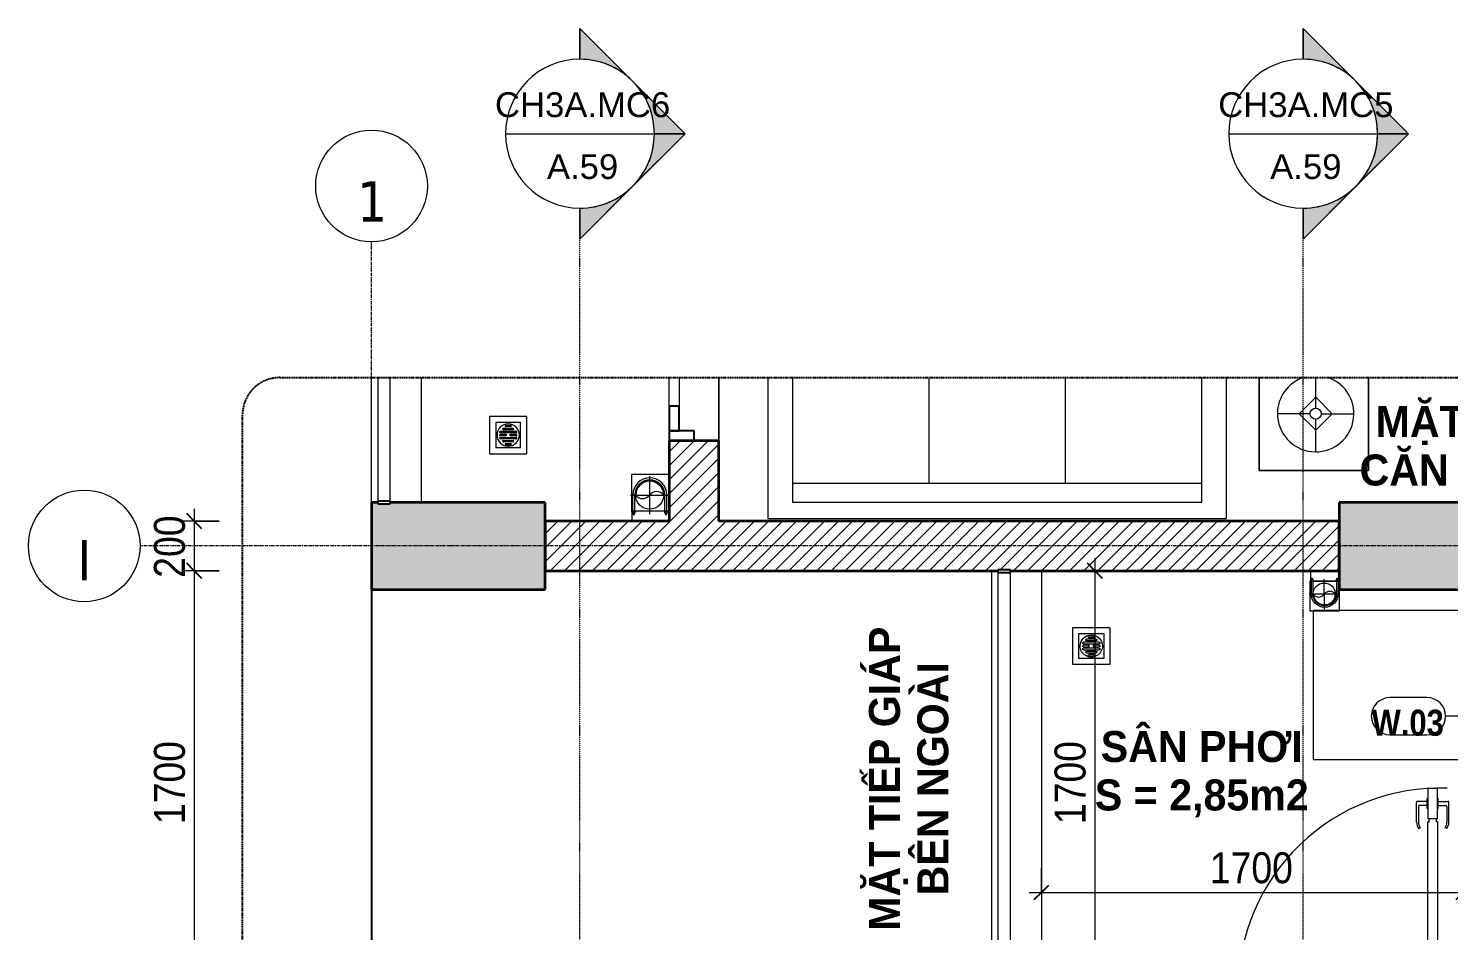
# Model space of a CAD drawing. Header units: millimetres. Extents: x 32270 to 221883, y 3811 to 78637.
# Drawn here: x 32270 to 37994, y 51987 to 55623 of the extents above; entities that cross this region are included whole.
import ezdxf

# ---------------------------------------------------------------- set-up
doc = ezdxf.new("R2010")
doc.units = ezdxf.units.MM
for name, pattern in [('Dash - Tight', [4.5, 3, -1.5]), ('Dash Dot 3_16_', [7.9375, 4.7625, -1.5875, 0, -1.5875]), ('Grid Line', [22.225, 12.7, -3.175, 3.175, -3.175]), ('Hidden', [7.14375, 4.7625, -2.38125]), ('IMPORT-CENTER _2_', [40.64, 25.4, -5.08, 5.08, -5.08])]:
    doc.linetypes.add(name, pattern=pattern)
for name, color, linetype, lineweight in [('0-1', 7, 'Continuous', 5), ('A-ANNO-DIMS', 211, 'Continuous', 9), ('A-ANNO-DIMS-50', 211, 'Continuous', 9), ('A-DETL-GENF-1', 250, 'Continuous', 18), ('A-DETL-GENF-2', 92, 'Dash - Tight', 18), ('A-DETL-GENF-3', 92, 'Hidden', 25), ('A-DOOR', 31, 'Continuous', 18), ('A-DOOR-1', 253, 'Continuous', 18), ('A-DOOR-3', 250, 'Continuous', 18), ('A-DOOR-4', 10, 'Continuous', 25), ('A-DOOR-5', 31, 'Continuous', 25), ('A-DOOR-FRAM', 31, 'Continuous', 25), ('A-FLOR-2', 250, 'Continuous', 18), ('A-FLOR-HRAL', 11, 'Continuous', 18), ('A-FLOR-HRAL-1', 253, 'Continuous', 18), ('A-FLOR-HRAL-2', 250, 'Continuous', 18), ('A-FLOR-HRAL-3', 10, 'Continuous', 25), ('A-FLOR-HRAL-4', 11, 'Continuous', 25), ('A-GLAZ-IDEN', 152, 'Continuous', 9), ('A-WALL', 113, 'Continuous', 18), ('A-WALL-3', 250, 'Continuous', 18), ('A-WALL-4', 113, 'Continuous', 35), ('A-WALL-PATT-2', 111, 'Continuous', 18), ('G-ANNO-SYMB', 111, 'Continuous', 9), ('G-ANNO-SYMB-1', 111, 'Dash Dot 3_16_', 18), ('G-ANNO-TEXT-1', 7, 'Continuous', 9), ('G-IMPT', 8, 'Continuous', 18), ('G-IMPT-1', 254, 'Continuous', 18), ('G-IMPT-2', 8, 'IMPORT-CENTER _2_', 18), ('I-FURN', 30, 'Continuous', 18), ('I-FURN-1', 253, 'Continuous', 18), ('M-EQPM', 50, 'Continuous', 18), ('M-EQPM-1', 50, 'Continuous', 25), ('S-COLS-3', 52, 'Continuous', 5), ('S-COLS-5', 7, 'Continuous', 35), ('S-GRID-1', 1, 'Grid Line', 9), ('S-GRID-IDEN', 1, 'Continuous', 9)]:
    doc.layers.add(name, color=color, linetype=linetype, lineweight=lineweight)
doc.styles.add('Arial', font='arial.ttf', dxfattribs={"height": 100})
doc.styles.add('Arial_B', font='arialbd.ttf', dxfattribs={"width": 0.95, "height": 125})
doc.styles.add('Arial_B_2', font='arialbd.ttf', dxfattribs={"width": 0.85, "height": 105})
doc.styles.add('Tahoma_B', font='tahomabd.ttf', dxfattribs={"height": 162.5})
doc.styles.add('UTM Avo', font='', dxfattribs={"width": 0.9, "height": 125})
doc.styles.get('UTM Avo').set_extended_font_data('UTM Avo')
doc.dimstyles.new('1_Dim_chi_tiet_2_5', dxfattribs={"dimscale": 304.8, "dimtxt": 124.912619, "dimasz": 0.19685, "dimexe": 0.164042, "dimexo": 0.0625, "dimgap": 0.016404, "dimtad": 1, "dimdec": 0, "dimrnd": 5, "dimzin": 0, "dimdsep": 46, "dimtxsty": 'UTM Avo', "dimblk1": 'OBLIQUE', "dimblk2": 'OBLIQUE', "dimsah": 1, "dimcen": 0.09, "dimdle": 0.164042, "dimazin": 0, "dimtfac": 1, "dimtdec": 4, "dimtix": 1, "dimtmove": 0, "dimatfit": 3, "dimfxl": 0.328084, "dimfxlon": 1, "dimtvp": 1, "dimtolj": 1, "dimtzin": 0, "dimarcsym": 2})
pattern_1 = [(45, (0, 0), (-28.284271, 28.284271), [])]

# ---------------------------------------------------------------- blocks, each defined once
blk = doc.blocks.new('NCV_TKTC_KET CAU_rvt-1-TKCS_CĂN HỘ LOẠI 3A - MẶT BẰNG')
at = {"layer": 'S-COLS-3'}
for points in [[(34352.6, 53361.9), (34352.6, 53711.9), (33727.6, 53711.9), (33727.6, 53706.9), (33677.6, 53706.9), (33677.6, 53711.9), (33652.6, 53711.9), (33652.6, 53361.9), (34342, 53361.9)], [(38852.6, 53361.9), (38852.6, 53711.9), (37552.6, 53711.9), (37552.6, 53361.9), (38372.4, 53361.9)]]:
    blk.add_hatch(color=256, dxfattribs=at).paths.add_polyline_path(points)
at = {"layer": 'S-COLS-5'}
for p, q in [((33652.6, 53711.9), (33652.6, 53361.9)), ((33677.6, 53711.9), (33652.6, 53711.9)), ((34352.6, 53711.9), (33727.6, 53711.9)), ((34352.6, 53361.9), (34352.6, 53711.9)), ((37552.6, 53711.9), (37552.6, 53361.9)), ((38852.6, 53711.9), (37552.6, 53711.9)), ((33652.6, 53361.9), (34352.6, 53361.9)), ((37552.6, 53361.9), (38852.6, 53361.9))]:
    blk.add_line(p, q, dxfattribs=at)
blk = doc.blocks.new('MAY GIAT - MAY GIAT_dwg-348053-TKCS_CĂN HỘ LOẠI 3A - MẶT BẰNG')
at = {"layer": 'G-IMPT-1', "flags": 128}
blk.add_lwpolyline([(5, 596.6), (5, 2.3), (605, 2.3), (605, 596.6)], close=True, dxfattribs=at)
blk = doc.blocks.new('MAY GIAT - MAY GIAT-348233-TKCS_CĂN HỘ LOẠI 3A - MẶT BẰNG')
at = {"layer": 'I-FURN-1'}
for p, q in [((5, 596.6), (5, 2.3)), ((605, 596.6), (5, 596.6)), ((605, 2.3), (605, 596.6)), ((5, 2.3), (605, 2.3))]:
    blk.add_line(p, q, dxfattribs=at)
blk.add_blockref('MAY GIAT - MAY GIAT_dwg-348053-TKCS_CĂN HỘ LOẠI 3A - MẶT BẰNG', (0, 0))
blk = doc.blocks.new('Railing - 50 x 10mm-901205-TKCS_CĂN HỘ LOẠI 3A - MẶT BẰNG')
at = {"layer": 'A-FLOR-HRAL-3'}
for p, q in [((25, 5), (-25, 5)), ((-25, 5), (-25, -5)), ((25, -5), (25, 5)), ((-25, -5), (25, -5))]:
    blk.add_line(p, q, dxfattribs=at)
blk = doc.blocks.new('Railing - Railing-883902-TKCS_CĂN HỘ LOẠI 3A - MẶT BẰNG')
at = {"layer": 'A-FLOR-HRAL-2'}
for p, q in [((13269.1, 44169.6), (13269.1, 42480.8)), ((13319.1, 42480.8), (13319.1, 44169.6))]:
    blk.add_line(p, q, dxfattribs=at)
for p in [(13294.1, 44174.6), (13294.1, 42475.8)]:
    blk.add_blockref('Railing - 50 x 10mm-901205-TKCS_CĂN HỘ LOẠI 3A - MẶT BẰNG', p)
blk = doc.blocks.new('DOOR_CW_01 CANH MO-PANEL KINH - DIG_01-900x2200-CỬA NHÔM KÍNH-901215-TKCS_CĂN HỘ LOẠI 3A - MẶT BẰNG')
at = {"layer": 'A-DETL-GENF-1'}
for p, q in [((-397, -182), (-397, -62)), ((-397, -62), (-357, -62)), ((-357, -62), (-357, -182)), ((-357, -182), (-397, -182)), ((-397, -196), (-391, -196)), ((-397, -738), (-397, -196)), ((-391, -196), (-391, -182)), ((-391, -182), (-363, -182)), ((-363, -182), (-363, -196)), ((-357, -196), (-363, -196)), ((-357, -196), (-357, -738)), ((-442, -737), (-442, -816.5)), ((-434, -799.5), (-434, -737)), ((-433.9, -711.2), (-427.3, -715.8)), ((-397, -738), (-391, -738)), ((-391, -752), (-391, -738)), ((-357, -738), (-363, -738)), ((-363, -738), (-363, -752)), ((-320.1, -711.2), (-326.7, -715.8)), ((-320, -799.5), (-320, -737)), ((-312, -737), (-312, -816.5)), ((-399, -792.2), (-399, -831.8)), ((-397, -792.2), (-399, -792.2)), ((-357, -752), (-397, -752)), ((-397, -752), (-397, -872)), ((-397, -792.2), (-397, -831.8)), ((-363, -752), (-391, -752)), ((-357, -872), (-357, -752)), ((-357, -792.2), (-357, -831.8)), ((-357, -792.2), (-355, -792.2)), ((-355, -792.2), (-355, -831.8)), ((-399, -820.5), (-438, -820.5)), ((-399, -803.5), (-430, -803.5)), ((-399, -831.8), (-397, -831.8)), ((-355, -831.8), (-357, -831.8)), ((-355, -803.5), (-324, -803.5)), ((-355, -820.5), (-316, -820.5)), ((-397, -872), (-357, -872))]:
    blk.add_line(p, q, dxfattribs=at)
blk.add_circle((-407, -60), 10, dxfattribs=at)
for centre, radius, start, end in [((-407, -60), 814, 268, 0), ((-397, -737), 45, 145, 180), ((-397, -737), 37, 145, 180), ((-357, -737), 37, 0, 35), ((-357, -737), 45, 360, 35), ((-430, -799.5), 4, 180, 270), ((-324, -799.5), 4, 270, 0), ((-438, -816.5), 4, 180, 270), ((-316, -816.5), 4, 270, 0)]:
    blk.add_arc(centre, radius, start, end, dxfattribs=at)
at = {"layer": 'A-DOOR-3'}
blk.add_line((-407, -50), (-382, -50), dxfattribs=at)
at = {"layer": 'A-DOOR-4'}
for p, q in [((-450, -50), (-450, 50)), ((-450, 50), (-400, 50)), ((-400, 50), (-400, 0)), ((400, 0), (400, 50)), ((400, 50), (450, 50)), ((450, 50), (450, -50)), ((-410, -50), (-450, -50)), ((-410, 0), (-410, -50)), ((-400, 0), (-410, 0)), ((410, 0), (400, 0)), ((410, -50), (410, 0)), ((450, -50), (410, -50))]:
    blk.add_line(p, q, dxfattribs=at)
blk = doc.blocks.new('LOBBY_SOFA_1 - LOBBY_SOFA_1-V7-TKCS_CĂN HỘ LOẠI 3A - MẶT BẰNG')
at = {"layer": 'I-FURN'}
for p, q in [((-2556, 0), (-2556, -568.4)), ((-708, 0), (-2556, 0)), ((-708, -568.4), (-708, 0)), ((-2457, -66), (-2457, -568.4)), ((-807, -66), (-2457, -66)), ((-807, -568.4), (-807, -66)), ((-807, -143), (-2457, -143)), ((-1907, -143), (-1907, -568.4)), ((-1357, -143), (-1357, -568.4)), ((-3128.2, -193.5), (-2688.2, -193.5)), ((-3128.2, -568.4), (-3128.2, -193.5)), ((-2688.2, -193.5), (-2688.2, -568.4)), ((-2915.4, -269), (-2915.4, -401)), ((-2915.4, -357), (-2981.4, -423)), ((-2849.4, -423), (-2915.4, -357)), ((-2937.4, -423), (-3069.4, -423)), ((-2981.4, -423), (-2915.4, -489)), ((-2915.4, -489), (-2849.4, -423)), ((-2915.4, -445), (-2915.4, -568.4)), ((-2893.4, -423), (-2761.4, -423))]:
    blk.add_line(p, q, dxfattribs=at)
blk.add_circle((-2915.4, -423), 22, dxfattribs=at)
for start, end in [(0, 251.1864), (288.8136, 360)]:
    blk.add_arc((-2915.4, -423), 154, start, end, dxfattribs=at)
at = {"layer": 'I-FURN-1'}
for p, q in [((-708, 0), (-2556, 0)), ((-2556, 0), (-2556, -568.4)), ((-708, -568.4), (-708, 0)), ((-2688.2, -193.5), (-3128.2, -193.5)), ((-3128.2, -193.5), (-3128.2, -568.4)), ((-2688.2, -568.4), (-2688.2, -193.5))]:
    blk.add_line(p, q, dxfattribs=at)
blk = doc.blocks.new('NCV_TKTC_TANG 2_rvt-1-TKCS_CĂN HỘ LOẠI 3A - MẶT BẰNG')
at = {"layer": 'A-FLOR-2'}
for p, q in [((35052.6, 54215.4), (35052.6, 53960.3)), ((35052.6, 53960.3), (35052.6, 54215.4))]:
    blk.add_line(p, q, dxfattribs=at)
at = {"layer": 'A-WALL-3'}
for p, q in [((36152.6, 51736.9), (36152.6, 53436.9)), ((36352.6, 53436.9), (36352.6, 51736.9))]:
    blk.add_line(p, q, dxfattribs=at)
at = {"layer": 'A-DOOR-1', "rotation": 180}
blk.add_blockref('DOOR_CW_01 CANH MO-PANEL KINH - DIG_01-900x2200-CỬA NHÔM KÍNH-901215-TKCS_CĂN HỘ LOẠI 3A - MẶT BẰNG', (37552.6, 51686.9), dxfattribs=at)
at = {"layer": 'A-FLOR-HRAL-1'}
blk.add_blockref('Railing - Railing-883902-TKCS_CĂN HỘ LOẠI 3A - MẶT BẰNG', (22908.5, 9260.7), dxfattribs=at)
at = {"layer": 'I-FURN-1'}
for name, p, rotation in [('LOBBY_SOFA_1 - LOBBY_SOFA_1-V7-TKCS_CĂN HỘ LOẠI 3A - MẶT BẰNG', (34542.6, 53646.9), 180), ('MAY GIAT - MAY GIAT-348233-TKCS_CĂN HỘ LOẠI 3A - MẶT BẰNG', (38044.8, 52671.5), 89.99999999999915)]:
    blk.add_blockref(name, p, dxfattribs=dict(at, rotation=rotation))
blk = doc.blocks.new('TKTC_XREF_251221_MB TANG 2-7 - TKTC_XREF_260130_MB TANG 2-5_dwg_$cc-4746808-TKCS_CĂN HỘ LOẠI 3A - MẶT BẰNG')
at = {"layer": 'G-IMPT-2'}
for p, q in [((0, -0.673), (0, 0.673)), ((-0.673, 0), (0.673, 0))]:
    blk.add_line(p, q, dxfattribs=at)
at = {"layer": 'M-EQPM'}
blk.add_circle((0, 0), 0.5, dxfattribs=at)
for centre, radius, start, end in [((0, 0), 0.5, 90, 270), ((0.188, 0.25), 0.313, 126.8699, 233.1301), ((-0.188, -0.25), 0.313, 306.8699, 53.1301)]:
    blk.add_arc(centre, radius, start, end, dxfattribs=at)
blk = doc.blocks.new('TKTC_XREF_251221_MB TANG 2-7 - TKTC_XREF_260130_MB TANG 2-5_dwg_CUM U_DN100-4746796-TKCS_CĂN HỘ LOẠI 3A - MẶT BẰNG')
at = {"layer": 'G-IMPT'}
blk.add_hatch(color=256, dxfattribs=at).paths.add_polyline_path([(0, 61), (0, 57), (14.8, 55.1), (28.5, 49.4), (40.3, 40.3), (49.4, 28.5), (55.1, 14.8), (57, 0), (55.1, -14.8), (49.4, -28.5), (40.3, -40.3), (28.5, -49.4), (14.8, -55.1), (0, -57), (0, -61), (15.8, -58.9), (30.5, -52.8), (43.1, -43.1), (52.8, -30.5), (58.9, -15.8), (61, 0), (58.9, 15.8), (52.8, 30.5), (43.1, 43.1), (30.5, 52.8), (15.8, 58.9)])
for p, q in [((-79.1, 66.6), (-79.1, 63.4)), ((-76.6, 66.6), (-76.6, 63.4)), ((-74.6, 66.6), (-74.6, 63.4)), ((-72.7, 69.3), (-72.7, 60.7)), ((-66.9, 67.9), (-71.7, 67.9)), ((-66.9, 62.1), (-71.7, 62.1)), ((-65, 69), (0, 69)), ((-79.1, -63.4), (-79.1, -66.6)), ((-76.6, -63.4), (-76.6, -66.6)), ((-74.6, -63.4), (-74.6, -66.6)), ((-72.7, -60.7), (-72.7, -69.3)), ((-66.9, -62.1), (-71.7, -62.1)), ((-66.9, -67.9), (-71.7, -67.9)), ((-65, -69), (0, -69))]:
    blk.add_line(p, q, dxfattribs=at)
at = {"layer": 'G-IMPT', "flags": 128}
for points in [[(-72.7, 67.6), (-78.1, 67.6), (-78.1, 62.4), (-72.7, 62.4)], [(-71.7, 59.2), (-66.9, 59.2), (-66.9, 70.8), (-71.7, 70.8)], [(-66.9, 70.8), (-66.9, 72.7), (-65, 72.7), (-65, 57.3), (-66.9, 57.3), (-66.9, 59.2)], [(-65, 61), (0, 61), (0, 57)], [(-66.9, -59.2), (-66.9, -57.3), (-65, -57.3), (-65, -72.7), (-66.9, -72.7), (-66.9, -70.8)], [(-65, -61), (0, -61), (0, -57)], [(-72.7, -62.4), (-78.1, -62.4), (-78.1, -67.6), (-72.7, -67.6)], [(-71.7, -70.8), (-66.9, -70.8), (-66.9, -59.2), (-71.7, -59.2)]]:
    blk.add_lwpolyline(points, dxfattribs=at)
at = {"layer": 'G-IMPT'}
for centre, radius, start, end in [((-78.1, 66.6), 0.96, 90, 180), ((-78.1, 63.4), 0.96, 180, 270), ((-71.1, 69.3), 1.56, 112.61986, 247.38014), ((-67.9, 65), 4.8, 143.1301, 216.8699), ((-71.1, 60.7), 1.56, 112.61986, 247.38014), ((0, 0), 69, 270, 90), ((0, 0), 61, 270, 90), ((0, 0), 57, 270, 90), ((-78.1, -63.4), 0.96, 90, 180), ((-78.1, -66.6), 0.96, 180, 270), ((-71.1, -60.7), 1.56, 112.61986, 247.38014), ((-67.9, -65), 4.8, 143.1301, 216.8699), ((-71.1, -69.3), 1.56, 112.61986, 247.38014)]:
    blk.add_arc(centre, radius, start, end, dxfattribs=at)
blk = doc.blocks.new('TKTC_XREF_251221_MB TANG 2-7 - TKTC_XREF_260130_MB TANG 2-5_dwg_$cc-4746798-TKCS_CĂN HỘ LOẠI 3A - MẶT BẰNG')
at = {"layer": 'G-IMPT-2'}
for p, q in [((0, -0.673), (0, 0.673)), ((-0.673, 0), (0.673, 0))]:
    blk.add_line(p, q, dxfattribs=at)
at = {"layer": 'M-EQPM'}
blk.add_circle((0, 0), 0.5, dxfattribs=at)
for centre, radius, start, end in [((0, 0), 0.5, 90, 270), ((0.188, 0.25), 0.313, 126.8699, 233.1301), ((-0.188, -0.25), 0.313, 306.8699, 53.1301)]:
    blk.add_arc(centre, radius, start, end, dxfattribs=at)
blk = doc.blocks.new('TKTC_XREF_251221_MB TANG 2-7 - TKTC_XREF_260130_MB TANG 2-5_dwg_CUM U_DN100-4746799-TKCS_CĂN HỘ LOẠI 3A - MẶT BẰNG')
at = {"layer": 'G-IMPT'}
blk.add_hatch(color=256, dxfattribs=at).paths.add_polyline_path([(61, 0), (58.9, -15.8), (52.8, -30.5), (43.1, -43.1), (30.5, -52.8), (15.8, -58.9), (0, -61), (0, -57), (14.8, -55.1), (28.5, -49.4), (40.3, -40.3), (49.4, -28.5), (55.1, -14.8), (57, 0), (55.1, 14.8), (49.4, 28.5), (40.3, 40.3), (28.5, 49.4), (14.8, 55.1), (0, 57), (0, 61), (15.8, 58.9), (30.5, 52.8), (43.1, 43.1), (52.8, 30.5), (58.9, 15.8)])
for p, q in [((-79.1, 66.6), (-79.1, 63.4)), ((-76.6, 66.6), (-76.6, 63.4)), ((-74.6, 66.6), (-74.6, 63.4)), ((-72.7, 69.3), (-72.7, 60.7)), ((-66.9, 67.9), (-71.7, 67.9)), ((-66.9, 62.1), (-71.7, 62.1)), ((-65, 69), (0, 69)), ((-79.1, -63.4), (-79.1, -66.6)), ((-76.6, -63.4), (-76.6, -66.6)), ((-74.6, -63.4), (-74.6, -66.6)), ((-72.7, -60.7), (-72.7, -69.3)), ((-66.9, -62.1), (-71.7, -62.1)), ((-66.9, -67.9), (-71.7, -67.9)), ((-65, -69), (0, -69))]:
    blk.add_line(p, q, dxfattribs=at)
at = {"layer": 'G-IMPT', "flags": 128}
for points in [[(-66.9, 70.8), (-66.9, 72.7), (-65, 72.7), (-65, 57.3), (-66.9, 57.3), (-66.9, 59.2)], [(-72.7, 67.6), (-78.1, 67.6), (-78.1, 62.4), (-72.7, 62.4)], [(-71.7, 59.2), (-66.9, 59.2), (-66.9, 70.8), (-71.7, 70.8)], [(-65, 61), (0, 61), (0, 57)], [(-72.7, -62.4), (-78.1, -62.4), (-78.1, -67.6), (-72.7, -67.6)], [(-71.7, -70.8), (-66.9, -70.8), (-66.9, -59.2), (-71.7, -59.2)], [(-66.9, -59.2), (-66.9, -57.3), (-65, -57.3), (-65, -72.7), (-66.9, -72.7), (-66.9, -70.8)], [(-65, -61), (0, -61), (0, -57)]]:
    blk.add_lwpolyline(points, dxfattribs=at)
at = {"layer": 'G-IMPT'}
for centre, radius, start, end in [((-78.1, 66.6), 0.96, 90, 180), ((-78.1, 63.4), 0.96, 180, 270), ((-71.1, 69.3), 1.56, 112.61986, 247.38014), ((-67.9, 65), 4.8, 143.1301, 216.8699), ((-71.1, 60.7), 1.56, 112.61986, 247.38014), ((0, 0), 69, 270, 90), ((0, 0), 61, 270, 90), ((0, 0), 57, 270, 90), ((-78.1, -63.4), 0.96, 90, 180), ((-78.1, -66.6), 0.96, 180, 270), ((-71.1, -60.7), 1.56, 112.61986, 247.38014), ((-67.9, -65), 4.8, 143.1301, 216.8699), ((-71.1, -69.3), 1.56, 112.61986, 247.38014)]:
    blk.add_arc(centre, radius, start, end, dxfattribs=at)
blk = doc.blocks.new('TKTC_XREF_251221_MB TANG 2-7 - TKTC_XREF_260130_MB TANG 2-5_dwg_THU NUOC - THU NUOC-444531-TKCS_MB TẦNG 1-4746810-TKCS_CĂN HỘ LOẠI 3A - MẶT BẰNG')
at = {"layer": 'G-IMPT'}
for p, q in [((-23.3, 10.8), (40.9, 10.8)), ((40.9, 4.8), (-23.3, 4.8)), ((-11, 23.3), (28.5, 23.3)), ((28.5, 17.3), (-11, 17.3)), ((-1.1, 35.6), (18.5, 35.6)), ((18.5, 29.6), (-1.1, 29.6)), ((-23.3, -13.6), (40.9, -13.6)), ((40.9, -19.6), (-23.3, -19.6)), ((-11, -26.1), (28.5, -26.1)), ((28.5, -32.1), (-11, -32.1)), ((-1.1, -38.5), (18.5, -38.5)), ((18.5, -44.5), (-1.1, -44.5))]:
    blk.add_line(p, q, dxfattribs=at)
at = {"layer": 'G-IMPT', "flags": 128}
for points in [[(83.7, -79.4), (83.7, 70.6), (-66.3, 70.6), (-66.3, -79.4)], [(58.7, -54.4), (58.7, 45.6), (-41.3, 45.6), (-41.3, -54.4)]]:
    blk.add_lwpolyline(points, close=True, dxfattribs=at)
for points in [[(-23.3, -1.2), (0.7, -1.2), (0.7, -7.2), (-23.3, -7.2)], [(40.9, -7.2), (16.7, -7.2), (16.7, -1.2), (40.9, -1.2)]]:
    blk.add_lwpolyline(points, dxfattribs=at)
at = {"layer": 'G-IMPT'}
for centre, radius, start, end in [((8.7, -4.4), 45, 360, 180), ((8.7, -4.4), 45, 360, 180), ((-23.3, 7.8), 3, 90, 270), ((-11, 20.3), 3, 90, 270), ((-1.1, 32.6), 3, 90, 270), ((18.5, 32.6), 3, 270, 90), ((28.5, 20.3), 3, 270, 90), ((40.9, 7.8), 3, 270, 90), ((8.7, -4.4), 45, 180, 360), ((8.7, -4.4), 45, 180, 360), ((-23.3, -4.2), 3, 90, 270), ((-23.3, -16.6), 3, 90, 270), ((-11, -29.1), 3, 90, 270), ((-1.1, -41.5), 3, 90, 270), ((18.5, -41.5), 3, 270, 90), ((28.5, -29.1), 3, 270, 90), ((40.9, -4.2), 3, 270, 90), ((40.9, -16.6), 3, 270, 90)]:
    blk.add_arc(centre, radius, start, end, dxfattribs=at)
blk = doc.blocks.new('TKTC_XREF_251221_MB TANG 2-7 - TKTC_XREF_260130_MB TANG 2-5_dwg_THU NUOC - THU NUOC-444531-TKCS_MB TẦNG 1-4746804-TKCS_CĂN HỘ LOẠI 3A - MẶT BẰNG')
at = {"layer": 'G-IMPT'}
for p, q in [((-23.3, 10.8), (40.9, 10.8)), ((40.9, 4.8), (-23.3, 4.8)), ((-11, 23.3), (28.5, 23.3)), ((28.5, 17.3), (-11, 17.3)), ((-1.1, 35.6), (18.5, 35.6)), ((18.5, 29.6), (-1.1, 29.6)), ((-23.3, -13.6), (40.9, -13.6)), ((40.9, -19.6), (-23.3, -19.6)), ((-11, -26.1), (28.5, -26.1)), ((28.5, -32.1), (-11, -32.1)), ((-1.1, -38.5), (18.5, -38.5)), ((18.5, -44.5), (-1.1, -44.5))]:
    blk.add_line(p, q, dxfattribs=at)
at = {"layer": 'G-IMPT', "flags": 128}
for points in [[(83.7, -79.4), (83.7, 70.6), (-66.3, 70.6), (-66.3, -79.4)], [(58.7, -54.4), (58.7, 45.6), (-41.3, 45.6), (-41.3, -54.4)]]:
    blk.add_lwpolyline(points, close=True, dxfattribs=at)
for points in [[(-23.3, -1.2), (0.7, -1.2), (0.7, -7.2), (-23.3, -7.2)], [(40.9, -7.2), (16.7, -7.2), (16.7, -1.2), (40.9, -1.2)]]:
    blk.add_lwpolyline(points, dxfattribs=at)
at = {"layer": 'G-IMPT'}
for centre, radius, start, end in [((8.7, -4.4), 45, 360, 180), ((8.7, -4.4), 45, 360, 180), ((-23.3, 7.8), 3, 90, 270), ((-11, 20.3), 3, 90, 270), ((-1.1, 32.6), 3, 90, 270), ((18.5, 32.6), 3, 270, 90), ((28.5, 20.3), 3, 270, 90), ((40.9, 7.8), 3, 270, 90), ((8.7, -4.4), 45, 180, 360), ((8.7, -4.4), 45, 180, 360), ((-23.3, -4.2), 3, 90, 270), ((-23.3, -16.6), 3, 90, 270), ((-11, -29.1), 3, 90, 270), ((-1.1, -41.5), 3, 90, 270), ((18.5, -41.5), 3, 270, 90), ((28.5, -29.1), 3, 270, 90), ((40.9, -4.2), 3, 270, 90), ((40.9, -16.6), 3, 270, 90)]:
    blk.add_arc(centre, radius, start, end, dxfattribs=at)
blk = doc.blocks.new('TKTC_XREF_251221_MB TANG 2-7 - TKTC_XREF_251221_MB TANG 2-7-2039446-TKCS_CĂN HỘ LOẠI 3A - MẶT BẰNG')
at = {"layer": 'M-EQPM'}
for p, q in [((1049.5, 36589.8), (1199.8, 36589.8)), ((1049.5, 36440.1), (1049.5, 36589.8)), ((1199.8, 36589.8), (1199.8, 36440.1)), ((1049.2, 36440), (1049.5, 36400)), ((1199.7, 36440), (1049.2, 36440)), ((1199.8, 36440.1), (1049.5, 36440.1)), ((1199.9, 36400), (1199.7, 36440)), ((3784.2, 36198.4), (3784.2, 36158.4)), ((3900, 36198.4), (3784.2, 36198.4)), ((3782.4, 36158.4), (3782.4, 36038.4)), ((3900, 36158.4), (3782.4, 36158.4)), ((3784.2, 36158.4), (3900, 36158.4)), ((3902, 36038.4), (3902, 36125)), ((3782.4, 36038.4), (3902, 36038.4))]:
    blk.add_line(p, q, dxfattribs=at)
at = {"layer": 'M-EQPM-1'}
blk.add_line((0, 36125), (0, 34500), dxfattribs=at)
blk.add_blockref('TKTC_XREF_251221_MB TANG 2-7 - TKTC_XREF_260130_MB TANG 2-5_dwg_THU NUOC - THU NUOC-444531-TKCS_MB TẦNG 1-4746804-TKCS_CĂN HỘ LOẠI 3A - MẶT BẰNG', (542.3, 36751.2))
for name, p, xscale, yscale, zscale, rotation in [('TKTC_XREF_251221_MB TANG 2-7 - TKTC_XREF_260130_MB TANG 2-5_dwg_$cc-4746808-TKCS_CĂN HỘ LOẠI 3A - MẶT BẰNG', (1121, 36505), 113.7150000000073, 113.7150000000073, 113.7150000000073, 269.9990086637467), ('TKTC_XREF_251221_MB TANG 2-7 - TKTC_XREF_260130_MB TANG 2-5_dwg_CUM U_DN100-4746796-TKCS_CĂN HỘ LOẠI 3A - MẶT BẰNG', (1121.9, 36505), 0.9975000000000007, 0.9975000000000007, 0.9975000000000007, 90.00099133829464), ('TKTC_XREF_251221_MB TANG 2-7 - TKTC_XREF_260130_MB TANG 2-5_dwg_$cc-4746798-TKCS_CĂN HỘ LOẠI 3A - MẶT BẰNG', (3840, 36105.5), 90.00000000005122, 90.00000000005122, 90.00000000005122, 90.37402677993775)]:
    blk.add_blockref(name, p, dxfattribs=dict(xscale=xscale, yscale=yscale, zscale=zscale, rotation=rotation))
at = {"extrusion": (0, 0, -1), "xscale": 0.7894736842105242, "yscale": 0.7894736842105242, "zscale": -0.7894736842105242, "rotation": 269.9999999984438}
blk.add_blockref('TKTC_XREF_251221_MB TANG 2-7 - TKTC_XREF_260130_MB TANG 2-5_dwg_CUM U_DN100-4746799-TKCS_CĂN HỘ LOẠI 3A - MẶT BẰNG', (-3841.8, 36107.1), dxfattribs=at)
at = {"extrusion": (0, 0, -1), "zscale": -1, "rotation": 180}
blk.add_blockref('TKTC_XREF_251221_MB TANG 2-7 - TKTC_XREF_260130_MB TANG 2-5_dwg_THU NUOC - THU NUOC-444531-TKCS_MB TẦNG 1-4746810-TKCS_CĂN HỘ LOẠI 3A - MẶT BẰNG', (-2892.4, 35892.3), dxfattribs=at)
blk = doc.blocks.new('Railing - 50 x 10mm-1251311-TKCS_CĂN HỘ LOẠI 3A - MẶT BẰNG')
at = {"layer": 'A-FLOR-HRAL-4'}
for p, q in [((25, 5), (-25, 5)), ((-25, 5), (-25, -5)), ((25, -5), (25, 5)), ((-25, -5), (25, -5))]:
    blk.add_line(p, q, dxfattribs=at)
blk = doc.blocks.new('Railing - Railing-3231112-TKCS_CĂN HỘ LOẠI 3A - MẶT BẰNG')
at = {"layer": 'A-FLOR-HRAL'}
for p, q in [((33677.6, 54215.4), (33677.6, 53716.9)), ((33727.6, 53716.9), (33727.6, 54215.4))]:
    blk.add_line(p, q, dxfattribs=at)
blk.add_blockref('Railing - 50 x 10mm-1251311-TKCS_CĂN HỘ LOẠI 3A - MẶT BẰNG', (33702.6, 53711.9))
blk = doc.blocks.new('DEG_02-DEG_03 - DEG_02-2500x2400mm-CỬA ĐI 02 CÁNH TRƯỢT-V8-TKCS_CĂN HỘ LOẠI 3A - MẶT BẰNG')
at = {"layer": 'A-DOOR'}
for p, q in [((-1110, 100), (-994.9, 100)), ((-994.9, 60), (-1110, 60))]:
    blk.add_line(p, q, dxfattribs=at)
at = {"layer": 'A-DOOR-5'}
for p, q in [((-1110, 100), (-1210, 100)), ((-1210, 100), (-1210, 60)), ((-1210, 60), (-1110, 60)), ((-1110, 60), (-1110, 100))]:
    blk.add_line(p, q, dxfattribs=at)
at = {"layer": 'A-DOOR-FRAM'}
for p, q in [((-1210, 100), (-1250, 100)), ((-1250, 100), (-1250, 0)), ((-1210, 0), (-1210, 100)), ((-1250, 0), (-1210, 0))]:
    blk.add_line(p, q, dxfattribs=at)
blk = doc.blocks.new('BORDER VIEW - BORDER VIEW-4802658-TKCS_CĂN HỘ LOẠI 3A - MẶT BẰNG')
at = {"layer": 'A-DETL-GENF-3'}
for p, q in [((150, 9578.4), (10248, 9578.4)), ((0, 150), (0, 9428.4))]:
    blk.add_line(p, q, dxfattribs=at)
blk.add_arc((150, 9428.4), 150, 90, 180, dxfattribs=at)
blk = doc.blocks.new('Grid - M_Grid Head - Circle-353313-TKCS_CĂN HỘ LOẠI 3A - MẶT BẰNG')
at = {"layer": 'S-GRID-IDEN'}
blk.add_circle((0, 0), 4.5, dxfattribs=at)
blk = doc.blocks.new('Section - M_Section Head - Filled-352373-TKCS_CĂN HỘ LOẠI 3A - MẶT BẰNG')
at = {"layer": 'G-ANNO-SYMB'}
h = blk.add_hatch(color=256, dxfattribs=at)
edge = h.paths.add_edge_path()
edge.add_line((-6, 8.49), (-6, 6))
edge.add_arc((-6, 0), 6, 90, 135)
edge.add_line((-10.24, 4.24), (-6, 8.49))
h = blk.add_hatch(color=256, dxfattribs=at)
edge = h.paths.add_edge_path()
edge.add_line((-6, 8.49), (-1.76, 4.24))
edge.add_arc((-6, 0), 6, 45, 90)
edge.add_line((-6, 6), (-6, 8.49))
h = blk.add_hatch(color=256, dxfattribs=at)
edge = h.paths.add_edge_path()
edge.add_line((-14.49, 0), (-10.24, 4.24))
edge.add_arc((-6, 0), 6, 135, 180)
edge.add_line((-12, 0), (-14.49, 0))
h = blk.add_hatch(color=256, dxfattribs=at)
edge = h.paths.add_edge_path()
edge.add_line((2.49, 0), (0, 0))
edge.add_arc((-6, 0), 6, 360, 405)
edge.add_line((-1.76, 4.24), (2.49, 0))
for p, q in [((-6, 8.49), (-14.49, 0)), ((-6, 8.49), (-10.24, 4.24)), ((-6, 8.49), (2.49, 0)), ((-6, 6), (-6, 8.49)), ((-6, 8.49), (-6, 6)), ((-1.76, 4.24), (-6, 8.49)), ((-10.24, 4.24), (-14.49, 0)), ((2.49, 0), (-1.76, 4.24)), ((-14.49, 0), (-12, 0)), ((0, 0), (2.49, 0)), ((-12, 0), (-14.49, 0)), ((0, 0), (2.49, 0))]:
    blk.add_line(p, q, dxfattribs=at)
for start, end in [(360, 180), (90, 135), (45, 90), (135, 180), (360, 45), (180, 360)]:
    blk.add_arc((-6, 0), 6, start, end, dxfattribs=at)
blk = doc.blocks.new('SSA-WINDOW TAG - 10-2062020-TKCS_CĂN HỘ LOẠI 3A - MẶT BẰNG')
at = {"layer": 'A-GLAZ-IDEN'}
for p, q in [((1.296875, 1.5), (-1.6875, 1.5)), ((-1.6875, -1.5), (1.296875, -1.5))]:
    blk.add_line(p, q, dxfattribs=at)
for centre, start, end in [((-1.6875, 0), 90, 270), ((1.296875, 0), 270, 90)]:
    blk.add_arc(centre, 1.5, start, end, dxfattribs=at)
blk = doc.blocks.new('DIMBLOCK8-TKCS_CĂN HỘ LOẠI 3A - MẶT BẰNG')
at = {"layer": 'A-ANNO-DIMS-50'}
for p, q in [((36352.6, 52239.9), (36352.6, 52089.9)), ((36352.6, 52139.9), (36352.6, 52239.9)), ((38052.6, 52239.9), (38052.6, 52089.9)), ((38052.6, 52139.9), (38052.6, 52239.9)), ((36302.6, 52139.9), (38102.6, 52139.9))]:
    blk.add_line(p, q, dxfattribs=at)
at = {"layer": 'A-ANNO-DIMS-50', "lineweight": 25}
for p, q in [((36352.6, 52139.9), (36382.6, 52169.9)), ((38052.6, 52139.9), (38082.6, 52169.9)), ((36352.6, 52139.9), (36322.6, 52109.9)), ((38052.6, 52139.9), (38022.6, 52109.9))]:
    blk.add_line(p, q, dxfattribs=at)
at = {"layer": 'A-ANNO-DIMS-50', "color": 0, "insert": (37031.4, 52302.3), "char_height": 125, "width": 410.824, "attachment_point": 1, "line_spacing_factor": 1.110334, "style": 'UTM Avo'}
blk.add_mtext('1700', dxfattribs=at)
blk = doc.blocks.new('_Oblique')
at = {"color": 0, "linetype": 'ByBlock', "lineweight": -2}
blk.add_line((-0.5, -0.5), (0.5, 0.5), dxfattribs=at)
blk = doc.blocks.new('DIMBLOCK9-TKCS_CĂN HỘ LOẠI 3A - MẶT BẰNG')
at = {"layer": 'A-ANNO-DIMS-50', "lineweight": 25}
for p, q in [((36567.8, 53436.9), (36537.8, 53466.9)), ((36567.8, 53436.9), (36597.8, 53406.9)), ((36567.8, 51736.9), (36537.8, 51766.9)), ((36567.8, 51736.9), (36597.8, 51706.9))]:
    blk.add_line(p, q, dxfattribs=at)
at = {"layer": 'A-ANNO-DIMS-50'}
for p, q in [((36567.8, 53486.9), (36567.8, 51686.9)), ((36667.8, 53436.9), (36517.8, 53436.9)), ((36567.8, 53436.9), (36667.8, 53436.9)), ((36667.8, 51736.9), (36517.8, 51736.9)), ((36567.8, 51736.9), (36667.8, 51736.9))]:
    blk.add_line(p, q, dxfattribs=at)
at = {"layer": 'A-ANNO-DIMS-50', "color": 0, "insert": (36405.4, 52415.8), "char_height": 125, "width": 410.824, "attachment_point": 1, "rotation": 90, "line_spacing_factor": 1.110334, "style": 'UTM Avo'}
blk.add_mtext('1700', dxfattribs=at)
blk = doc.blocks.new('DIMBLOCK10-TKCS_CĂN HỘ LOẠI 3A - MẶT BẰNG')
at = {"layer": 'A-ANNO-DIMS-50'}
for p, q in [((33037.9, 53636.9), (32887.9, 53636.9)), ((32937.9, 53686.9), (32937.9, 53436.9)), ((32937.9, 53636.9), (33037.9, 53636.9)), ((33037.9, 53436.9), (32887.9, 53436.9)), ((32937.9, 53436.9), (33037.9, 53436.9))]:
    blk.add_line(p, q, dxfattribs=at)
at = {"layer": 'A-ANNO-DIMS-50', "lineweight": 25}
for p, q in [((32937.9, 53636.9), (32907.9, 53666.9)), ((32937.9, 53636.9), (32967.9, 53606.9)), ((32937.9, 53436.9), (32907.9, 53466.9)), ((32937.9, 53436.9), (32967.9, 53406.9))]:
    blk.add_line(p, q, dxfattribs=at)
at = {"layer": 'A-ANNO-DIMS-50', "color": 0, "insert": (32775.5, 53408.6), "char_height": 125, "width": 308.118, "attachment_point": 1, "rotation": 90, "line_spacing_factor": 1.110334, "style": 'UTM Avo'}
blk.add_mtext('200', dxfattribs=at)
blk = doc.blocks.new('DIMBLOCK11-TKCS_CĂN HỘ LOẠI 3A - MẶT BẰNG')
at = {"layer": 'A-ANNO-DIMS-50', "lineweight": 25}
for p, q in [((32937.9, 53436.9), (32907.9, 53466.9)), ((32937.9, 53436.9), (32967.9, 53406.9)), ((32937.9, 51736.9), (32907.9, 51766.9)), ((32937.9, 51736.9), (32967.9, 51706.9))]:
    blk.add_line(p, q, dxfattribs=at)
at = {"layer": 'A-ANNO-DIMS-50'}
for p, q in [((33037.9, 53436.9), (32887.9, 53436.9)), ((32937.9, 53436.9), (32937.9, 51736.9)), ((32937.9, 53436.9), (33037.9, 53436.9)), ((33037.9, 51736.9), (32887.9, 51736.9)), ((32937.9, 51736.9), (33037.9, 51736.9))]:
    blk.add_line(p, q, dxfattribs=at)
at = {"layer": 'A-ANNO-DIMS-50', "color": 0, "insert": (32775.5, 52415.8), "char_height": 125, "width": 410.824, "attachment_point": 1, "rotation": 90, "line_spacing_factor": 1.110334, "style": 'UTM Avo'}
blk.add_mtext('1700', dxfattribs=at)

msp = doc.modelspace()

# ---------------------------------------------------------------- hatches: boundary and pattern name
at = {"layer": 'A-WALL-PATT-2'}
h = msp.add_hatch(dxfattribs=at)
h.set_pattern_fill('FP_1', color=256, style=0, pattern_type=2)
h.set_pattern_definition(pattern_1)
h.paths.add_polyline_path([(35052.6, 53636.9), (35052.6, 53960.3), (34852.6, 53960.3), (34852.6, 53636.9)])
h = msp.add_hatch(dxfattribs=at)
h.set_pattern_fill('FP_1', color=256, style=0, pattern_type=2)
h.set_pattern_definition(pattern_1)
h.paths.add_polyline_path([(37552.6, 53436.9), (37552.6, 53636.9), (34352.6, 53636.9), (34352.6, 53436.9), (36177.6, 53436.9), (36177.6, 53440.3), (36227.6, 53440.3), (36227.6, 53436.9), (37028.9, 53436.9)])

# ---------------------------------------------------------------- linework, layer by layer
at = {"layer": 'A-GLAZ-IDEN'}
msp.add_line((38107.5, 52851.3), (37981.6, 52851.3), dxfattribs=at)
at = {"layer": 'A-WALL'}
for p, q in [((33652.6, 53711.9), (33652.6, 54215.4)), ((33852.6, 54215.4), (33852.6, 53711.9))]:
    msp.add_line(p, q, dxfattribs=at)
at = {"layer": 'A-WALL-4'}
for p, q in [((35052.6, 53960.3), (34852.6, 53960.3)), ((34852.6, 53960.3), (34852.6, 53636.9)), ((35052.6, 53636.9), (35052.6, 53960.3)), ((34852.6, 53636.9), (34352.6, 53636.9)), ((34352.6, 53636.9), (34352.6, 53436.9)), ((37552.6, 53636.9), (35052.6, 53636.9)), ((37552.6, 53436.9), (37552.6, 53636.9)), ((34352.6, 53436.9), (36177.6, 53436.9)), ((36227.6, 53436.9), (37552.6, 53436.9))]:
    msp.add_line(p, q, dxfattribs=at)
at = {"layer": 'G-ANNO-SYMB'}
for p, q in [((34192.6, 55198.3), (34792.6, 55198.3)), ((37107.8, 55198.3), (37707.8, 55198.3))]:
    msp.add_line(p, q, dxfattribs=at)
at = {"layer": 'G-ANNO-SYMB-1'}
for p, q in [((34492.6, 44090.7), (34492.6, 54898.3)), ((37407.8, 44090.7), (37407.8, 54898.3))]:
    msp.add_line(p, q, dxfattribs=at)
at = {"layer": 'S-GRID-1'}
for p, q in [((33652.6, 53512.4), (33652.6, 54762.4)), ((33969.7, 53536.9), (32719.7, 53536.9)), ((42406.2, 53536.9), (33969.7, 53536.9)), ((33652.6, 45299.3), (33652.6, 53512.4))]:
    msp.add_line(p, q, dxfattribs=at)

# ---------------------------------------------------------------- block references
at = {"layer": '0-1'}
for name in ['NCV_TKTC_TANG 2_rvt-1-TKCS_CĂN HỘ LOẠI 3A - MẶT BẰNG', 'NCV_TKTC_KET CAU_rvt-1-TKCS_CĂN HỘ LOẠI 3A - MẶT BẰNG']:
    msp.add_blockref(name, (0, 0), dxfattribs=at)
at = {"layer": 'A-DETL-GENF-2'}
msp.add_blockref('BORDER VIEW - BORDER VIEW-4802658-TKCS_CĂN HỘ LOẠI 3A - MẶT BẰNG', (33132.6, 44636.9), dxfattribs=at)
at = {"layer": 'A-DOOR', "rotation": 89.9999999999999}
msp.add_blockref('DEG_02-DEG_03 - DEG_02-2500x2400mm-CỬA ĐI 02 CÁNH TRƯỢT-V8-TKCS_CĂN HỘ LOẠI 3A - MẶT BẰNG', (34952.6, 55210.3), dxfattribs=at)
at = {"layer": 'A-FLOR-HRAL'}
msp.add_blockref('Railing - Railing-3231112-TKCS_CĂN HỘ LOẠI 3A - MẶT BẰNG', (0, 0), dxfattribs=at)
at = {"layer": 'A-GLAZ-IDEN', "xscale": 49.99999999999998, "yscale": 49.99999999999998, "zscale": 49.99999999999998}
msp.add_blockref('SSA-WINDOW TAG - 10-2062020-TKCS_CĂN HỘ LOẠI 3A - MẶT BẰNG', (37841.7, 52850.8), dxfattribs=at)
at = {"layer": 'G-ANNO-SYMB', "xscale": 49.99999999999998, "yscale": 49.99999999999998, "zscale": 49.99999999999998, "rotation": 269.9999999999998}
for p in [(34492.6, 54898.3), (37407.8, 54898.3)]:
    msp.add_blockref('Section - M_Section Head - Filled-352373-TKCS_CĂN HỘ LOẠI 3A - MẶT BẰNG', p, dxfattribs=at)
at = {"layer": 'M-EQPM'}
msp.add_blockref('TKTC_XREF_251221_MB TANG 2-7 - TKTC_XREF_251221_MB TANG 2-7-2039446-TKCS_CĂN HỘ LOẠI 3A - MẶT BẰNG', (33652.6, 17236.9), dxfattribs=at)
at = {"layer": 'S-GRID-IDEN', "xscale": 49.99999999999998, "yscale": 49.99999999999998, "zscale": 49.99999999999998}
msp.add_blockref('Grid - M_Grid Head - Circle-353313-TKCS_CĂN HỘ LOẠI 3A - MẶT BẰNG', (33652.6, 54987.4), dxfattribs=at)
at = {"layer": 'S-GRID-IDEN', "xscale": 49.99999999999998, "yscale": 49.99999999999998, "zscale": 49.99999999999998, "rotation": 89.99999999999982}
msp.add_blockref('Grid - M_Grid Head - Circle-353313-TKCS_CĂN HỘ LOẠI 3A - MẶT BẰNG', (32494.7, 53536.9), dxfattribs=at)

# ---------------------------------------------------------------- texts
at = {"layer": 'A-GLAZ-IDEN', "insert": (37828.9, 52823.5), "char_height": 105, "width": 300.9, "attachment_point": 5, "line_spacing_factor": 0.936439, "style": 'Arial_B_2'}
msp.add_mtext('\\pt2.1252,4.2504,6.37455,8.49975,10.62495,12.75015,14.87535,16.9995,19.1247,21.2499,23.3751,25.5003,27.6255,29.74965,31.87485,34.00005,36.12525,38.25045,40.3746,42.4998,44.625,46.7502,48.8754,50.99955,53.12475,55.24995,57.37515,59.50035,61.6245,63.7497,65.8749,68.0001;W.03', dxfattribs=at)
at = {"layer": 'G-ANNO-SYMB', "char_height": 100, "attachment_point": 5, "line_spacing_factor": 0.936439, "style": 'Arial'}
for s, insert, width in [('\\pt635,1270,1905,2540,3175,3810,4445,5080,5715,6350,6985,7620,8255,8890,9525,10160,10795,11430,12065,12700,13335,13970,14605,15240,15875,16510,17145,17780,18415,19050,19685,20320;CH3A.MC6', (34503.3, 55314.3), 721), ('\\pt635,1270,1905,2540,3175,3810,4445,5080,5715,6350,6985,7620,8255,8890,9525,10160,10795,11430,12065,12700,13335,13970,14605,15240,15875,16510,17145,17780,18415,19050,19685,20320;CH3A.MC5', (37418.4, 55314.3), 721), ('\\pt635,1270,1905,2540,3175,3810,4445,5080,5715,6350,6985,7620,8255,8890,9525,10160,10795,11430,12065,12700,13335,13970,14605,15240,15875,16510,17145,17780,18415,19050,19685,20320;A.59', (34503.3, 55064.9), 297.5), ('\\pt635,1270,1905,2540,3175,3810,4445,5080,5715,6350,6985,7620,8255,8890,9525,10160,10795,11430,12065,12700,13335,13970,14605,15240,15875,16510,17145,17780,18415,19050,19685,20320;A.59', (37418.4, 55064.9), 297.5)]:
    msp.add_mtext(s, dxfattribs=dict(at, insert=insert, width=width))
at = {"layer": 'G-ANNO-TEXT-1', "char_height": 125, "attachment_point": 5, "line_spacing_factor": 0.936439, "style": 'Arial_B'}
for s, insert, width in [('\\pt570,1140,1710,2280,2850,3420,3990,4560,5130,5700,6270,6840,7410,7980,8550,9120,9690,10260,10830,11400,11970,12540,13110,13680,14250,14820,15390,15960,16530,17100,17670,18240;MẶT TIẾP GIÁP\\PCĂN HỘ LIỀN KỀ', (38312.3, 53924.2), 1410.75), ('\\pt570,1140,1710,2280,2850,3420,3990,4560,5130,5700,6270,6840,7410,7980,8550,9120,9690,10260,10830,11400,11970,12540,13110,13680,14250,14820,15390,15960,16530,17100,17670,18240;SÂN PHƠI\\PS = 2,85m2 ', (36998.9, 52616.7), 1153.3)]:
    msp.add_mtext(s, dxfattribs=dict(at, insert=insert, width=width))
at = {"layer": 'G-ANNO-TEXT-1', "insert": (35818.4, 52598.7), "char_height": 125, "width": 1410.75, "attachment_point": 5, "rotation": 90, "line_spacing_factor": 0.936439, "style": 'Arial_B'}
msp.add_mtext('\\pt570,1140,1710,2280,2850,3420,3990,4560,5130,5700,6270,6840,7410,7980,8550,9120,9690,10260,10830,11400,11970,12540,13110,13680,14250,14820,15390,15960,16530,17100,17670,18240;MẶT TIẾP GIÁP\\PBÊN NGOÀI', dxfattribs=at)

# ---------------------------------------------------------------- dimensions: what is measured, and where the dimension line sits
at = {"layer": 'A-ANNO-DIMS'}
for base, p1, p2, override, picture, middle in [((32937.9, 53436.9), (33037.9, 53636.9), (33037.9, 53436.9), {"dimpost": '<>', "dimfxl": 200}, 'DIMBLOCK10-TKCS_CĂN HỘ LOẠI 3A - MẶT BẰNG', (32868.2, 53536.9)), ((32937.9, 51736.9), (33037.9, 53436.9), (33037.9, 51736.9), {"dimpost": '<>', "dimfxl": 1700}, 'DIMBLOCK11-TKCS_CĂN HỘ LOẠI 3A - MẶT BẰNG', (32868.2, 52586.9)), ((36567.8, 51736.9), (36667.8, 53436.9), (36667.8, 51736.9), {"dimpost": '<>', "dimfxl": 1700}, 'DIMBLOCK9-TKCS_CĂN HỘ LOẠI 3A - MẶT BẰNG', (36498.1, 52586.9))]:
    dim = msp.add_linear_dim(base=base, p1=p1, p2=p2, angle=90, dimstyle='1_Dim_chi_tiet_2_5', override=override, dxfattribs=at)
    dim.commit()
    dim.dimension.update_dxf_attribs({"geometry": picture, "text_midpoint": middle})
dim = msp.add_linear_dim(base=(38052.6, 52139.9), p1=(36352.6, 52239.9), p2=(38052.6, 52239.9), dimstyle='1_Dim_chi_tiet_2_5', override={"dimpost": '<>', "dimfxl": 1700}, dxfattribs=at)
dim.commit()
dim.dimension.update_dxf_attribs({"geometry": 'DIMBLOCK8-TKCS_CĂN HỘ LOẠI 3A - MẶT BẰNG', "text_midpoint": (37202.6, 52209.6)})

# ---------------------------------------------------------------- next in the draw order: texts
at = {"layer": 'S-GRID-IDEN', "char_height": 162.5, "attachment_point": 5, "line_spacing_factor": 0.996129, "style": 'Tahoma_B', "bg_fill": 3, "box_fill_scale": 1.25, "bg_fill_color": 256, "bg_fill_true_color": 13158600, "bg_fill_transparency": 0}
for s, insert, width in [('\\pt634.99962,1269.99925,1905.0005,2540.00013,3174.99975,3809.99937,4445.00062,5080.00025,5714.99987,6349.9995,6985.00075,7620.00037,8255,8889.99962,9524.99925,10160.0005,10795.00013,11429.99975,12064.99938,12700.00063,13335.00025,13969.99988,14604.9995,15240.00075,15875.00038,16510,17144.99963,17779.99925,18415.0005,19050.00013,19684.99975,20319.99938;1', (33654.9, 54925), 145.5), ('\\pt634.99962,1269.99925,1905.0005,2540.00013,3174.99975,3809.99937,4445.00062,5080.00025,5714.99987,6349.9995,6985.00075,7620.00037,8255,8889.99962,9524.99925,10160.0005,10795.00013,11429.99975,12064.99938,12700.00063,13335.00025,13969.99988,14604.9995,15240.00075,15875.00038,16510,17144.99963,17779.99925,18415.0005,19050.00013,19684.99975,20319.99938;I', (32494.5, 53479.7), 109)]:
    msp.add_mtext(s, dxfattribs=dict(at, insert=insert, width=width))

doc.saveas('drawing.dxf')
